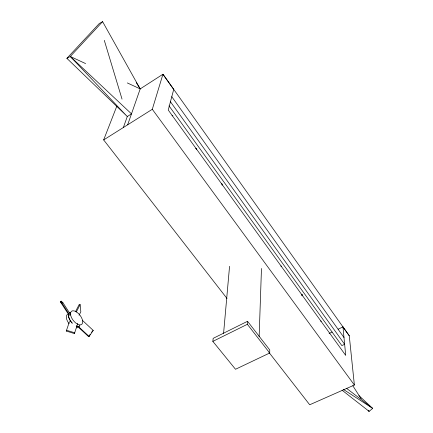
<?xml version="1.0" encoding="UTF-8"?>
<svg xmlns="http://www.w3.org/2000/svg" width="433" height="433" viewBox="0 0 433 433"><rect width="100%" height="100%" fill="white"/><g stroke="black" fill="none" stroke-linecap="round" stroke-linejoin="round"><path stroke-width="0.65" d="M269.705 353.014L269.759 349.94L247.53 321.297L213.166 338.352L212.847 341.383L235.509 369.273L269.705 353.014L247.367 324.295L247.53 321.297M302.082 294.516L302.045 295.766L302.082 294.516L301.314 294.494M259.14 336.587L261.472 268.492M223.58 333.367L229.56 266.3M227.033 298.51L103.66 139.919L152.302 109.284L162.943 74.243L349.263 335.754L354.378 385.029L309.703 404.768L268.99 352.44M66.265 331.05L66.509 330.26L74.687 332.788L74.438 333.572L66.265 331.05L69.507 321.557M74.438 333.572L77.767 323.435M127.67 124.796L140.195 88.9L162.943 74.243L173.725 89.409L168.242 110.025L345.702 355.385L342.979 326.915L338.151 329.188M123.373 127.502L127.286 116.526L131.486 113.863L70.287 56.474L66.882 58.341L127.286 116.526L70.287 56.474L102.605 21.65L140.195 88.9L127.313 82.93M103.66 139.919L116.753 106.334M79.06 315.278L80.83 311.787L80.121 304.605L79.158 304.572L75.575 311.484M76.257 312.09L80.121 304.605M78.075 326.91L88.608 336.63L90.096 334.433M91.579 332.235L93.214 330.401L82.281 320.241M88.608 336.63L89.133 336.452L93.214 330.401M66.882 58.341L99.227 23.571L102.605 21.65M62.839 302.58L61.145 301.151L60.295 301.709L61.979 303.143L62.839 302.58L70.796 314.851M212.847 341.383L247.367 324.295M329.102 333.459L332.116 332.035M171.998 115.757L172.854 115.763M195.516 148.362L196.355 148.373L196.398 149.704M221.295 183.89L222.118 183.906L222.134 185.194M280.773 266.106L281.558 266.127M320.561 321.097L321.318 321.124M70.287 56.474L85.615 63.586M343.418 389.44L372.705 408.384L369.116 411.35L342.092 390.225M346.438 388.255L372.705 408.384L358.919 395.594M78.113 326.276L89.133 336.452M368.137 410.43L369.116 411.35L368.391 410.213M152.302 109.284L354.378 385.029M169.005 105.841L341.848 345.599L344.641 344.305L170.445 101.75M171.782 96.705L343.991 337.524M342.979 326.915L349.263 335.754M61.145 301.151L61.865 302.256M61.979 303.143L69.94 315.419M60.295 301.709L68.203 313.887M352.825 385.738L361.149 398.831M136.238 82.6L140.195 88.9M104.293 40.356L122.025 99.097M76.598 312.014A8.303 4.26 52.2 0 1 81.978 324.117A8.303 4.26 52.2 0 1 71.515 317.654A8.303 4.26 52.2 0 1 76.067 311.69M69.042 323.64A8.27 4.292 52.2 0 1 68.127 314.055M77.729 327.299A8.27 4.292 52.2 0 1 76.776 327.895M76.224 326.033A8.292 4.276 52.2 0 0 79.899 325.686A8.281 4.276 52.2 0 1 76.219 326.027M68.685 313.974A8.292 4.276 52.2 0 0 72.279 323.235A8.281 4.276 52.2 0 1 68.69 313.979M70.276 312.41A8.292 4.276 52.2 0 0 69.302 312.972A8.281 4.276 52.2 0 1 70.281 312.42"/></g></svg>
